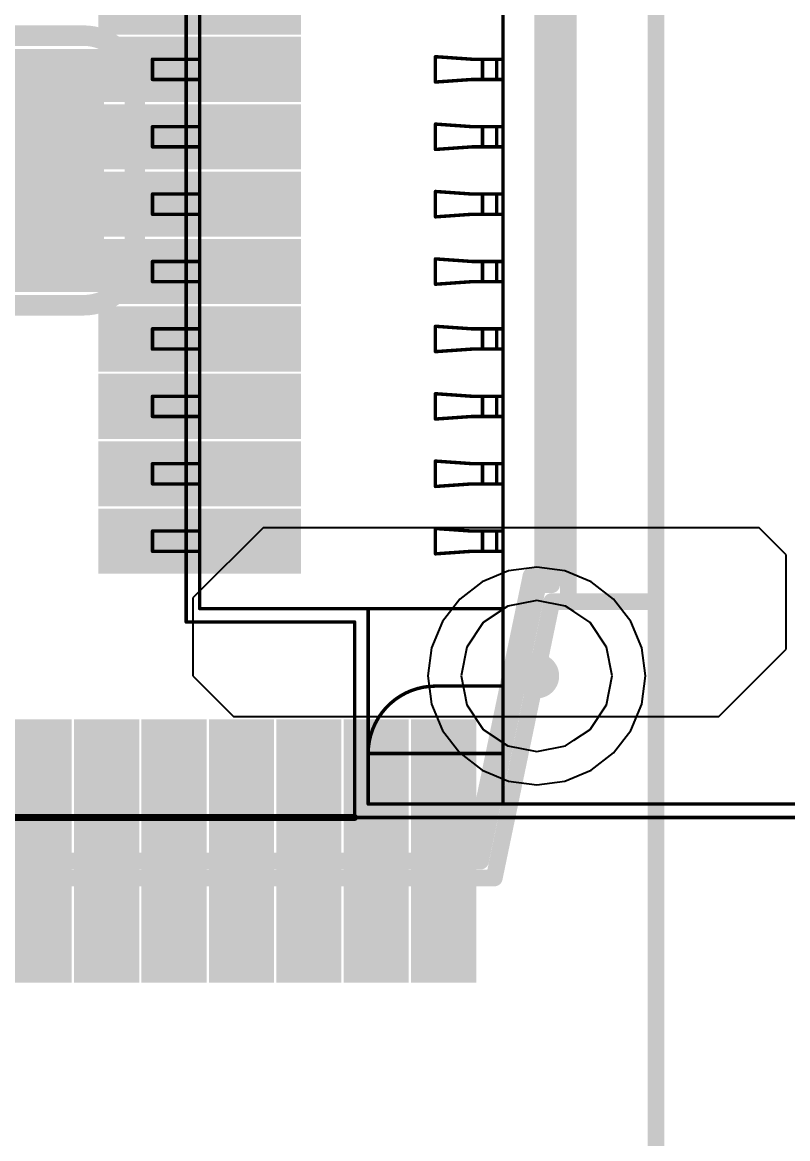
# Model space of a CAD drawing. Header units: millimetres. Extents: x 19.13 to 23.12, y 5.07 to 8.34.
# Drawn here: x 22.219 to 22.4425, y 6.5549 to 6.8809 of the extents above; entities that cross this region are included whole.
import ezdxf

# ---------------------------------------------------------------- set-up
doc = ezdxf.new("R2010")
doc.units = ezdxf.units.MM
doc.header["$MEASUREMENT"] = 0
for name, color, linetype in [('BottomLayer', 5, 'Continuous'), ('BottomPaste', 16, 'Continuous'), ('BottomSolder', 6, 'Continuous'), ('Mechanical10', 56, 'Continuous'), ('Mechanical15', 56, 'Continuous'), ('Mechanical20', 56, 'Continuous'), ('Mechanical6', 56, 'Continuous'), ('Mechanical8', 56, 'Continuous'), ('MidLayer1', 16, 'Continuous'), ('MidLayer2', 76, 'Continuous'), ('MidLayer3', 90, 'Continuous'), ('MidLayer4', 156, 'Continuous'), ('MultiLayer', 9, 'Continuous'), ('TopLayer', 1, 'Continuous'), ('TopOverlay', 2, 'Continuous'), ('TopPaste', 8, 'Continuous'), ('TopSolder', 216, 'Continuous')]:
    doc.layers.add(name, color=color, linetype=linetype)

# ---------------------------------------------------------------- blocks, each defined once
blk = doc.blocks.new('C1206_69')
at = {"layer": 'TopLayer'}
for points in [[(-0.073559, 0.031494), (-0.073559, -0.031494), (-0.018441, 0.031494), (-0.018441, -0.031494)], [(0.018441, 0.031494), (0.018441, -0.031494), (0.073559, 0.031494), (0.073559, -0.031494)]]:
    blk.add_solid(points, dxfattribs=at)
at = {"layer": 'TopOverlay', "const_width": 0.006}
for points in [[(-0.08661, 0.02437, -0.4142136), (-0.07161, 0.03937)], [(0.07161, 0.03937, -0.4142136), (0.08661, 0.02437)], [(-0.07161, -0.03937, -0.4142136), (-0.08661, -0.02437)], [(0.08661, -0.02437, -0.4142136), (0.07161, -0.03937)]]:
    blk.add_lwpolyline(points, format="xyb", dxfattribs=at)
for points in [[(-0.07161, 0.03937), (-0.014929, 0.03937)], [(0.01476, 0.03937), (0.07161, 0.03937)], [(-0.08661, -0.02437), (-0.08661, 0.02437)], [(0.08661, -0.02437), (0.08661, 0.02437)], [(-0.07161, -0.03937), (-0.014929, -0.03937)], [(0.01476, -0.03937), (0.07161, -0.03937)]]:
    blk.add_lwpolyline(points, dxfattribs=at)
at = {"layer": 'TopOverlay', "const_width": 0.003}
for points in [[(-0.07311, 0.03937, 1), (-0.07011, 0.03937, 1)], [(-0.07311, 0.03937, 1), (-0.07011, 0.03937, 1)], [(-0.016429, 0.03937, 1), (-0.013429, 0.03937, 1)], [(0.01326, 0.03937, 1), (0.01626, 0.03937, 1)], [(0.07011, 0.03937, 1), (0.07311, 0.03937, 1)], [(0.07011, 0.03937, 1), (0.07311, 0.03937, 1)], [(-0.08811, 0.02437, 1), (-0.08511, 0.02437, 1)], [(-0.08811, 0.02437, 1), (-0.08511, 0.02437, 1)], [(0.08511, 0.02437, 1), (0.08811, 0.02437, 1)], [(0.08511, 0.02437, 1), (0.08811, 0.02437, 1)], [(-0.08811, -0.02437, 1), (-0.08511, -0.02437, 1)], [(-0.08811, -0.02437, 1), (-0.08511, -0.02437, 1)], [(0.08511, -0.02437, 1), (0.08811, -0.02437, 1)], [(0.08511, -0.02437, 1), (0.08811, -0.02437, 1)], [(-0.07311, -0.03937, 1), (-0.07011, -0.03937, 1)], [(-0.07311, -0.03937, 1), (-0.07011, -0.03937, 1)], [(-0.016429, -0.03937, 1), (-0.013429, -0.03937, 1)], [(0.01326, -0.03937, 1), (0.01626, -0.03937, 1)], [(0.07011, -0.03937, 1), (0.07311, -0.03937, 1)], [(0.07011, -0.03937, 1), (0.07311, -0.03937, 1)]]:
    blk.add_lwpolyline(points, format="xyb", close=True, dxfattribs=at)
at = {"layer": 'TopPaste'}
for points in [[(-0.073559, 0.031494), (-0.073559, -0.031494), (-0.018441, 0.031494), (-0.018441, -0.031494)], [(0.018441, 0.031494), (0.018441, -0.031494), (0.073559, 0.031494), (0.073559, -0.031494)]]:
    blk.add_solid(points, dxfattribs=at)
at = {"layer": 'TopSolder'}
for points in [[(-0.077559, 0.035494), (-0.077559, -0.035494), (-0.014441, 0.035494), (-0.014441, -0.035494)], [(0.014441, 0.035494), (0.014441, -0.035494), (0.077559, 0.035494), (0.077559, -0.035494)]]:
    blk.add_solid(points, dxfattribs=at)
at = {"layer": 'Mechanical20'}
for s, p in [('1', (-0.06, -0.01)), ('2', (0.04, -0.01))]:
    blk.add_text(s, height=0.01, dxfattribs=at).set_placement(p)
blk = doc.blocks.new('CON_MINIPEX_075_SMT_RA_M2_KEYM_B_B_104')
at = {"layer": 'BottomLayer', "const_width": 0.00256}
blk.add_lwpolyline([(0.39242, 1.45866, 1), (0.39498, 1.45866, 1)], format="xyb", close=True, dxfattribs=at)
at = {"layer": 'BottomLayer'}
for points in [[(0.21102, 1.38583), (0.21102, 1.33465), (0.22205, 1.38583), (0.22205, 1.33465)], [(0.23071, 1.38583), (0.23071, 1.33465), (0.24173, 1.38583), (0.24173, 1.33465)], [(0.25039, 1.38583), (0.25039, 1.33465), (0.26142, 1.38583), (0.26142, 1.33465)], [(0.27008, 1.38583), (0.27008, 1.33465), (0.2811, 1.38583), (0.2811, 1.33465)], [(0.28976, 1.38583), (0.28976, 1.33465), (0.30079, 1.38583), (0.30079, 1.33465)], [(0.30945, 1.38583), (0.30945, 1.33465), (0.32047, 1.38583), (0.32047, 1.33465)], [(0.32913, 1.38583), (0.32913, 1.33465), (0.34016, 1.38583), (0.34016, 1.33465)], [(0.34882, 1.38583), (0.34882, 1.33465), (0.35984, 1.38583), (0.35984, 1.33465)]]:
    blk.add_solid(points, dxfattribs=at)
at = {"layer": 'BottomPaste'}
for points in [[(0.21102, 1.38583), (0.21102, 1.33465), (0.22205, 1.38583), (0.22205, 1.33465)], [(0.23071, 1.38583), (0.23071, 1.33465), (0.24173, 1.38583), (0.24173, 1.33465)], [(0.25039, 1.38583), (0.25039, 1.33465), (0.26142, 1.38583), (0.26142, 1.33465)], [(0.27008, 1.38583), (0.27008, 1.33465), (0.2811, 1.38583), (0.2811, 1.33465)], [(0.28976, 1.38583), (0.28976, 1.33465), (0.30079, 1.38583), (0.30079, 1.33465)], [(0.30945, 1.38583), (0.30945, 1.33465), (0.32047, 1.38583), (0.32047, 1.33465)], [(0.32913, 1.38583), (0.32913, 1.33465), (0.34016, 1.38583), (0.34016, 1.33465)], [(0.34882, 1.38583), (0.34882, 1.33465), (0.35984, 1.38583), (0.35984, 1.33465)]]:
    blk.add_solid(points, dxfattribs=at)
at = {"layer": 'BottomSolder', "const_width": 0.00656}
blk.add_lwpolyline([(0.39042, 1.45866, 1), (0.39698, 1.45866, 1)], format="xyb", close=True, dxfattribs=at)
at = {"layer": 'BottomSolder'}
for points in [[(0.18734, 1.38983), (0.18734, 1.33065), (0.20636, 1.38983), (0.20636, 1.33065)], [(0.20702, 1.38983), (0.20702, 1.33065), (0.22605, 1.38983), (0.22605, 1.33065)], [(0.22671, 1.38983), (0.22671, 1.33065), (0.24573, 1.38983), (0.24573, 1.33065)], [(0.24639, 1.38983), (0.24639, 1.33065), (0.26542, 1.38983), (0.26542, 1.33065)], [(0.26608, 1.38983), (0.26608, 1.33065), (0.2851, 1.38983), (0.2851, 1.33065)], [(0.28576, 1.38983), (0.28576, 1.33065), (0.30479, 1.38983), (0.30479, 1.33065)], [(0.30545, 1.38983), (0.30545, 1.33065), (0.32447, 1.38983), (0.32447, 1.33065)], [(0.32513, 1.38983), (0.32513, 1.33065), (0.34416, 1.38983), (0.34416, 1.33065)], [(0.34482, 1.38983), (0.34482, 1.33065), (0.36384, 1.38983), (0.36384, 1.33065)]]:
    blk.add_solid(points, dxfattribs=at)
at = {"layer": 'Mechanical15'}
for points, const_width in [([(0.43504, 1.66929), (0.43504, 1.40551)], 0.001), ([(0.4311, 1.66535), (0.4311, 1.40945)], 0.001), ([(-0.4311, 1.44882), (0.4311, 1.44882)], 0.001), ([(0.21358, 1.44882), (0.21358, 1.43976)], 0.001), ([(0.21949, 1.44882), (0.21949, 1.43976)], 0.001), ([(0.23327, 1.44882), (0.23327, 1.43976)], 0.001), ([(0.23917, 1.44882), (0.23917, 1.43976)], 0.001), ([(0.25295, 1.44882), (0.25295, 1.43976)], 0.001), ([(0.25886, 1.44882), (0.25886, 1.43976)], 0.001), ([(0.27264, 1.44882), (0.27264, 1.43976)], 0.001), ([(0.27854, 1.44882), (0.27854, 1.43976)], 0.001), ([(0.29232, 1.44882), (0.29232, 1.43976)], 0.001), ([(0.29823, 1.44882), (0.29823, 1.43976)], 0.001), ([(0.31201, 1.44882), (0.31201, 1.43976)], 0.001), ([(0.31791, 1.44882), (0.31791, 1.43976)], 0.001), ([(0.33169, 1.44882), (0.33169, 1.43976)], 0.001), ([(0.3376, 1.44882), (0.3376, 1.43976)], 0.001), ([(0.35138, 1.44882), (0.35138, 1.43976)], 0.001), ([(0.35728, 1.44882), (0.35728, 1.43976)], 0.001), ([(0.37402, 1.44882), (0.37402, 1.36024)], 0.001), ([(0.39665, 1.44882), (0.39665, 1.42913)], 0.001), ([(0.41634, 1.44882), (0.41634, 1.40945)], 0.001), ([(0.21358, 1.44697), (0.21949, 1.44697)], 0.001), ([(0.23327, 1.44697), (0.23917, 1.44697)], 0.001), ([(0.25295, 1.44697), (0.25886, 1.44697)], 0.001), ([(0.27264, 1.44697), (0.27854, 1.44697)], 0.001), ([(0.29232, 1.44697), (0.29823, 1.44697)], 0.001), ([(0.31201, 1.44697), (0.31791, 1.44697)], 0.001), ([(0.33169, 1.44697), (0.3376, 1.44697)], 0.001), ([(0.35138, 1.44697), (0.35728, 1.44697)], 0.001), ([(0.21358, 1.44283), (0.21949, 1.44283)], 0.001), ([(0.23327, 1.44283), (0.23917, 1.44283)], 0.001), ([(0.25295, 1.44283), (0.25886, 1.44283)], 0.001), ([(0.27264, 1.44283), (0.27854, 1.44283)], 0.001), ([(0.29232, 1.44283), (0.29823, 1.44283)], 0.001), ([(0.31201, 1.44283), (0.31791, 1.44283)], 0.001), ([(0.33169, 1.44283), (0.3376, 1.44283)], 0.001), ([(0.35138, 1.44283), (0.35728, 1.44283)], 0.001), ([(0.21358, 1.43976), (0.21283, 1.42909)], 0.001), ([(0.21949, 1.43976), (0.22024, 1.42909)], 0.001), ([(0.23327, 1.43976), (0.23252, 1.42909)], 0.001), ([(0.23917, 1.43976), (0.23992, 1.42909)], 0.001), ([(0.25295, 1.43976), (0.2522, 1.42909)], 0.001), ([(0.25886, 1.43976), (0.25961, 1.42909)], 0.001), ([(0.27264, 1.43976), (0.27189, 1.42909)], 0.001), ([(0.27854, 1.43976), (0.27929, 1.42909)], 0.001), ([(0.29232, 1.43976), (0.29157, 1.42909)], 0.001), ([(0.29823, 1.43976), (0.29898, 1.42909)], 0.001), ([(0.31201, 1.43976), (0.31126, 1.42909)], 0.001), ([(0.31791, 1.43976), (0.31866, 1.42909)], 0.001), ([(0.33169, 1.43976), (0.33094, 1.42909)], 0.001), ([(0.3376, 1.43976), (0.33835, 1.42909)], 0.001), ([(0.35138, 1.43976), (0.35063, 1.42909)], 0.001), ([(0.35728, 1.43976), (0.35803, 1.42909)], 0.001), ([(0.21283, 1.42909), (0.22024, 1.42909)], 0.001), ([(0.23252, 1.42909), (0.23992, 1.42909)], 0.001), ([(0.2522, 1.42909), (0.25961, 1.42909)], 0.001), ([(0.27189, 1.42909), (0.27929, 1.42909)], 0.001), ([(0.29157, 1.42909), (0.29898, 1.42909)], 0.001), ([(0.31126, 1.42909), (0.31866, 1.42909)], 0.001), ([(0.33094, 1.42909), (0.33835, 1.42909)], 0.001), ([(0.35063, 1.42909), (0.35803, 1.42909)], 0.001), ([(0.37402, 1.40945), (0.4311, 1.40945)], 0.001), ([(0.37795, 1.40551), (0.43504, 1.40551)], 0.001), ([(0.37795, 1.40551), (0.37795, 1.3563)], 0.001), ([(0.43504, 1.40551), (0.43504, -1.62205)], 0.00197), ([(-0.21476, 1.36024), (0.37402, 1.36024)], 0.001), ([(0.21358, 1.36024), (0.21358, 1.34646)], 0.001), ([(0.21949, 1.36024), (0.21949, 1.34646)], 0.001), ([(0.23327, 1.36024), (0.23327, 1.34646)], 0.001), ([(0.23917, 1.36024), (0.23917, 1.34646)], 0.001), ([(0.25295, 1.36024), (0.25295, 1.34646)], 0.001), ([(0.25886, 1.36024), (0.25886, 1.34646)], 0.001), ([(0.27264, 1.36024), (0.27264, 1.34646)], 0.001), ([(0.27854, 1.36024), (0.27854, 1.34646)], 0.001), ([(0.29232, 1.36024), (0.29232, 1.34646)], 0.001), ([(0.29823, 1.36024), (0.29823, 1.34646)], 0.001), ([(0.31201, 1.36024), (0.31201, 1.34646)], 0.001), ([(0.31791, 1.36024), (0.31791, 1.34646)], 0.001), ([(0.33169, 1.36024), (0.33169, 1.34646)], 0.001), ([(0.3376, 1.36024), (0.3376, 1.34646)], 0.001), ([(0.35138, 1.36024), (0.35138, 1.34646)], 0.001), ([(0.35728, 1.36024), (0.35728, 1.34646)], 0.001), ([(-0.37795, 1.3563), (0.37795, 1.3563)], 0.001), ([(0.21358, 1.34646), (0.21949, 1.34646)], 0.001), ([(0.23327, 1.34646), (0.23917, 1.34646)], 0.001), ([(0.25295, 1.34646), (0.25886, 1.34646)], 0.001), ([(0.27264, 1.34646), (0.27854, 1.34646)], 0.001), ([(0.29232, 1.34646), (0.29823, 1.34646)], 0.001), ([(0.31201, 1.34646), (0.31791, 1.34646)], 0.001), ([(0.33169, 1.34646), (0.3376, 1.34646)], 0.001), ([(0.35138, 1.34646), (0.35728, 1.34646)], 0.001)]:
    blk.add_lwpolyline(points, dxfattribs=dict(at, const_width=const_width))
for points, const_width in [([(0.21333, 1.44882, 1), (0.21383, 1.44882, 1)], 0.0005), ([(0.21924, 1.44882, 1), (0.21974, 1.44882, 1)], 0.0005), ([(0.23302, 1.44882, 1), (0.23352, 1.44882, 1)], 0.0005), ([(0.23892, 1.44882, 1), (0.23942, 1.44882, 1)], 0.0005), ([(0.2527, 1.44882, 1), (0.2532, 1.44882, 1)], 0.0005), ([(0.25861, 1.44882, 1), (0.25911, 1.44882, 1)], 0.0005), ([(0.27239, 1.44882, 1), (0.27289, 1.44882, 1)], 0.0005), ([(0.27829, 1.44882, 1), (0.27879, 1.44882, 1)], 0.0005), ([(0.29207, 1.44882, 1), (0.29257, 1.44882, 1)], 0.0005), ([(0.29798, 1.44882, 1), (0.29848, 1.44882, 1)], 0.0005), ([(0.31176, 1.44882, 1), (0.31226, 1.44882, 1)], 0.0005), ([(0.31766, 1.44882, 1), (0.31816, 1.44882, 1)], 0.0005), ([(0.33144, 1.44882, 1), (0.33194, 1.44882, 1)], 0.0005), ([(0.33735, 1.44882, 1), (0.33785, 1.44882, 1)], 0.0005), ([(0.35113, 1.44882, 1), (0.35163, 1.44882, 1)], 0.0005), ([(0.35703, 1.44882, 1), (0.35753, 1.44882, 1)], 0.0005), ([(0.37377, 1.44882, 1), (0.37427, 1.44882, 1)], 0.0005), ([(0.3964, 1.44882, 1), (0.3969, 1.44882, 1)], 0.0005), ([(0.41609, 1.44882, 1), (0.41659, 1.44882, 1)], 0.0005), ([(0.43085, 1.44882, 1), (0.43135, 1.44882, 1)], 0.0005), ([(0.21333, 1.44697, 1), (0.21383, 1.44697, 1)], 0.0005), ([(0.21924, 1.44697, 1), (0.21974, 1.44697, 1)], 0.0005), ([(0.23302, 1.44697, 1), (0.23352, 1.44697, 1)], 0.0005), ([(0.23892, 1.44697, 1), (0.23942, 1.44697, 1)], 0.0005), ([(0.2527, 1.44697, 1), (0.2532, 1.44697, 1)], 0.0005), ([(0.25861, 1.44697, 1), (0.25911, 1.44697, 1)], 0.0005), ([(0.27239, 1.44697, 1), (0.27289, 1.44697, 1)], 0.0005), ([(0.27829, 1.44697, 1), (0.27879, 1.44697, 1)], 0.0005), ([(0.29207, 1.44697, 1), (0.29257, 1.44697, 1)], 0.0005), ([(0.29798, 1.44697, 1), (0.29848, 1.44697, 1)], 0.0005), ([(0.31176, 1.44697, 1), (0.31226, 1.44697, 1)], 0.0005), ([(0.31766, 1.44697, 1), (0.31816, 1.44697, 1)], 0.0005), ([(0.33144, 1.44697, 1), (0.33194, 1.44697, 1)], 0.0005), ([(0.33735, 1.44697, 1), (0.33785, 1.44697, 1)], 0.0005), ([(0.35113, 1.44697, 1), (0.35163, 1.44697, 1)], 0.0005), ([(0.35703, 1.44697, 1), (0.35753, 1.44697, 1)], 0.0005), ([(0.21333, 1.44283, 1), (0.21383, 1.44283, 1)], 0.0005), ([(0.21924, 1.44283, 1), (0.21974, 1.44283, 1)], 0.0005), ([(0.23302, 1.44283, 1), (0.23352, 1.44283, 1)], 0.0005), ([(0.23892, 1.44283, 1), (0.23942, 1.44283, 1)], 0.0005), ([(0.2527, 1.44283, 1), (0.2532, 1.44283, 1)], 0.0005), ([(0.25861, 1.44283, 1), (0.25911, 1.44283, 1)], 0.0005), ([(0.27239, 1.44283, 1), (0.27289, 1.44283, 1)], 0.0005), ([(0.27829, 1.44283, 1), (0.27879, 1.44283, 1)], 0.0005), ([(0.29207, 1.44283, 1), (0.29257, 1.44283, 1)], 0.0005), ([(0.29798, 1.44283, 1), (0.29848, 1.44283, 1)], 0.0005), ([(0.31176, 1.44283, 1), (0.31226, 1.44283, 1)], 0.0005), ([(0.31766, 1.44283, 1), (0.31816, 1.44283, 1)], 0.0005), ([(0.33144, 1.44283, 1), (0.33194, 1.44283, 1)], 0.0005), ([(0.33735, 1.44283, 1), (0.33785, 1.44283, 1)], 0.0005), ([(0.35113, 1.44283, 1), (0.35163, 1.44283, 1)], 0.0005), ([(0.35703, 1.44283, 1), (0.35753, 1.44283, 1)], 0.0005), ([(0.21333, 1.43976, 1), (0.21383, 1.43976, 1)], 0.0005), ([(0.21333, 1.43976, 1), (0.21383, 1.43976, 1)], 0.0005), ([(0.21924, 1.43976, 1), (0.21974, 1.43976, 1)], 0.0005), ([(0.21924, 1.43976, 1), (0.21974, 1.43976, 1)], 0.0005), ([(0.23302, 1.43976, 1), (0.23352, 1.43976, 1)], 0.0005), ([(0.23302, 1.43976, 1), (0.23352, 1.43976, 1)], 0.0005), ([(0.23892, 1.43976, 1), (0.23942, 1.43976, 1)], 0.0005), ([(0.23892, 1.43976, 1), (0.23942, 1.43976, 1)], 0.0005), ([(0.2527, 1.43976, 1), (0.2532, 1.43976, 1)], 0.0005), ([(0.2527, 1.43976, 1), (0.2532, 1.43976, 1)], 0.0005), ([(0.25861, 1.43976, 1), (0.25911, 1.43976, 1)], 0.0005), ([(0.25861, 1.43976, 1), (0.25911, 1.43976, 1)], 0.0005), ([(0.27239, 1.43976, 1), (0.27289, 1.43976, 1)], 0.0005), ([(0.27239, 1.43976, 1), (0.27289, 1.43976, 1)], 0.0005), ([(0.27829, 1.43976, 1), (0.27879, 1.43976, 1)], 0.0005), ([(0.27829, 1.43976, 1), (0.27879, 1.43976, 1)], 0.0005), ([(0.29207, 1.43976, 1), (0.29257, 1.43976, 1)], 0.0005), ([(0.29207, 1.43976, 1), (0.29257, 1.43976, 1)], 0.0005), ([(0.29798, 1.43976, 1), (0.29848, 1.43976, 1)], 0.0005), ([(0.29798, 1.43976, 1), (0.29848, 1.43976, 1)], 0.0005), ([(0.31176, 1.43976, 1), (0.31226, 1.43976, 1)], 0.0005), ([(0.31176, 1.43976, 1), (0.31226, 1.43976, 1)], 0.0005), ([(0.31766, 1.43976, 1), (0.31816, 1.43976, 1)], 0.0005), ([(0.31766, 1.43976, 1), (0.31816, 1.43976, 1)], 0.0005), ([(0.33144, 1.43976, 1), (0.33194, 1.43976, 1)], 0.0005), ([(0.33144, 1.43976, 1), (0.33194, 1.43976, 1)], 0.0005), ([(0.33735, 1.43976, 1), (0.33785, 1.43976, 1)], 0.0005), ([(0.33735, 1.43976, 1), (0.33785, 1.43976, 1)], 0.0005), ([(0.35113, 1.43976, 1), (0.35163, 1.43976, 1)], 0.0005), ([(0.35113, 1.43976, 1), (0.35163, 1.43976, 1)], 0.0005), ([(0.35703, 1.43976, 1), (0.35753, 1.43976, 1)], 0.0005), ([(0.35703, 1.43976, 1), (0.35753, 1.43976, 1)], 0.0005), ([(0.21258, 1.42909, 1), (0.21308, 1.42909, 1)], 0.0005), ([(0.21258, 1.42909, 1), (0.21308, 1.42909, 1)], 0.0005), ([(0.21999, 1.42909, 1), (0.22049, 1.42909, 1)], 0.0005), ([(0.21999, 1.42909, 1), (0.22049, 1.42909, 1)], 0.0005), ([(0.23227, 1.42909, 1), (0.23277, 1.42909, 1)], 0.0005), ([(0.23227, 1.42909, 1), (0.23277, 1.42909, 1)], 0.0005), ([(0.23967, 1.42909, 1), (0.24017, 1.42909, 1)], 0.0005), ([(0.23967, 1.42909, 1), (0.24017, 1.42909, 1)], 0.0005), ([(0.25195, 1.42909, 1), (0.25245, 1.42909, 1)], 0.0005), ([(0.25195, 1.42909, 1), (0.25245, 1.42909, 1)], 0.0005), ([(0.25936, 1.42909, 1), (0.25986, 1.42909, 1)], 0.0005), ([(0.25936, 1.42909, 1), (0.25986, 1.42909, 1)], 0.0005), ([(0.27164, 1.42909, 1), (0.27214, 1.42909, 1)], 0.0005), ([(0.27164, 1.42909, 1), (0.27214, 1.42909, 1)], 0.0005), ([(0.27904, 1.42909, 1), (0.27954, 1.42909, 1)], 0.0005), ([(0.27904, 1.42909, 1), (0.27954, 1.42909, 1)], 0.0005), ([(0.29132, 1.42909, 1), (0.29182, 1.42909, 1)], 0.0005), ([(0.29132, 1.42909, 1), (0.29182, 1.42909, 1)], 0.0005), ([(0.29873, 1.42909, 1), (0.29923, 1.42909, 1)], 0.0005), ([(0.29873, 1.42909, 1), (0.29923, 1.42909, 1)], 0.0005), ([(0.31101, 1.42909, 1), (0.31151, 1.42909, 1)], 0.0005), ([(0.31101, 1.42909, 1), (0.31151, 1.42909, 1)], 0.0005), ([(0.31841, 1.42909, 1), (0.31891, 1.42909, 1)], 0.0005), ([(0.31841, 1.42909, 1), (0.31891, 1.42909, 1)], 0.0005), ([(0.33069, 1.42909, 1), (0.33119, 1.42909, 1)], 0.0005), ([(0.33069, 1.42909, 1), (0.33119, 1.42909, 1)], 0.0005), ([(0.3381, 1.42909, 1), (0.3386, 1.42909, 1)], 0.0005), ([(0.3381, 1.42909, 1), (0.3386, 1.42909, 1)], 0.0005), ([(0.35038, 1.42909, 1), (0.35088, 1.42909, 1)], 0.0005), ([(0.35038, 1.42909, 1), (0.35088, 1.42909, 1)], 0.0005), ([(0.35778, 1.42909, 1), (0.35828, 1.42909, 1)], 0.0005), ([(0.35778, 1.42909, 1), (0.35828, 1.42909, 1)], 0.0005), ([(0.3964, 1.42913, 1), (0.3969, 1.42913, 1)], 0.0005), ([(0.3964, 1.42913, 1), (0.3969, 1.42913, 1)], 0.0005), ([(0.37377, 1.40945, 1), (0.37427, 1.40945, 1)], 0.0005), ([(0.41609, 1.40945, 1), (0.41659, 1.40945, 1)], 0.0005), ([(0.41609, 1.40945, 1), (0.41659, 1.40945, 1)], 0.0005), ([(0.43085, 1.40945, 1), (0.43135, 1.40945, 1)], 0.0005), ([(0.43085, 1.40945, 1), (0.43135, 1.40945, 1)], 0.0005), ([(0.3777, 1.40551, 1), (0.3782, 1.40551, 1)], 0.0005), ([(0.3777, 1.40551, 1), (0.3782, 1.40551, 1)], 0.0005), ([(0.43455, 1.40551, 1), (0.43553, 1.40551, 1)], 0.000984), ([(0.43479, 1.40551, 1), (0.43529, 1.40551, 1)], 0.0005), ([(0.43479, 1.40551, 1), (0.43529, 1.40551, 1)], 0.0005), ([(0.21333, 1.36024, 1), (0.21383, 1.36024, 1)], 0.0005), ([(0.21924, 1.36024, 1), (0.21974, 1.36024, 1)], 0.0005), ([(0.23302, 1.36024, 1), (0.23352, 1.36024, 1)], 0.0005), ([(0.23892, 1.36024, 1), (0.23942, 1.36024, 1)], 0.0005), ([(0.2527, 1.36024, 1), (0.2532, 1.36024, 1)], 0.0005), ([(0.25861, 1.36024, 1), (0.25911, 1.36024, 1)], 0.0005), ([(0.27239, 1.36024, 1), (0.27289, 1.36024, 1)], 0.0005), ([(0.27829, 1.36024, 1), (0.27879, 1.36024, 1)], 0.0005), ([(0.29207, 1.36024, 1), (0.29257, 1.36024, 1)], 0.0005), ([(0.29798, 1.36024, 1), (0.29848, 1.36024, 1)], 0.0005), ([(0.31176, 1.36024, 1), (0.31226, 1.36024, 1)], 0.0005), ([(0.31766, 1.36024, 1), (0.31816, 1.36024, 1)], 0.0005), ([(0.33144, 1.36024, 1), (0.33194, 1.36024, 1)], 0.0005), ([(0.33735, 1.36024, 1), (0.33785, 1.36024, 1)], 0.0005), ([(0.35113, 1.36024, 1), (0.35163, 1.36024, 1)], 0.0005), ([(0.35703, 1.36024, 1), (0.35753, 1.36024, 1)], 0.0005), ([(0.37377, 1.36024, 1), (0.37427, 1.36024, 1)], 0.0005), ([(0.37377, 1.36024, 1), (0.37427, 1.36024, 1)], 0.0005), ([(0.3777, 1.3563, 1), (0.3782, 1.3563, 1)], 0.0005), ([(0.3777, 1.3563, 1), (0.3782, 1.3563, 1)], 0.0005), ([(0.21333, 1.34646, 1), (0.21383, 1.34646, 1)], 0.0005), ([(0.21333, 1.34646, 1), (0.21383, 1.34646, 1)], 0.0005), ([(0.21924, 1.34646, 1), (0.21974, 1.34646, 1)], 0.0005), ([(0.21924, 1.34646, 1), (0.21974, 1.34646, 1)], 0.0005), ([(0.23302, 1.34646, 1), (0.23352, 1.34646, 1)], 0.0005), ([(0.23302, 1.34646, 1), (0.23352, 1.34646, 1)], 0.0005), ([(0.23892, 1.34646, 1), (0.23942, 1.34646, 1)], 0.0005), ([(0.23892, 1.34646, 1), (0.23942, 1.34646, 1)], 0.0005), ([(0.2527, 1.34646, 1), (0.2532, 1.34646, 1)], 0.0005), ([(0.2527, 1.34646, 1), (0.2532, 1.34646, 1)], 0.0005), ([(0.25861, 1.34646, 1), (0.25911, 1.34646, 1)], 0.0005), ([(0.25861, 1.34646, 1), (0.25911, 1.34646, 1)], 0.0005), ([(0.27239, 1.34646, 1), (0.27289, 1.34646, 1)], 0.0005), ([(0.27239, 1.34646, 1), (0.27289, 1.34646, 1)], 0.0005), ([(0.27829, 1.34646, 1), (0.27879, 1.34646, 1)], 0.0005), ([(0.27829, 1.34646, 1), (0.27879, 1.34646, 1)], 0.0005), ([(0.29207, 1.34646, 1), (0.29257, 1.34646, 1)], 0.0005), ([(0.29207, 1.34646, 1), (0.29257, 1.34646, 1)], 0.0005), ([(0.29798, 1.34646, 1), (0.29848, 1.34646, 1)], 0.0005), ([(0.29798, 1.34646, 1), (0.29848, 1.34646, 1)], 0.0005), ([(0.31176, 1.34646, 1), (0.31226, 1.34646, 1)], 0.0005), ([(0.31176, 1.34646, 1), (0.31226, 1.34646, 1)], 0.0005), ([(0.31766, 1.34646, 1), (0.31816, 1.34646, 1)], 0.0005), ([(0.31766, 1.34646, 1), (0.31816, 1.34646, 1)], 0.0005), ([(0.33144, 1.34646, 1), (0.33194, 1.34646, 1)], 0.0005), ([(0.33144, 1.34646, 1), (0.33194, 1.34646, 1)], 0.0005), ([(0.33735, 1.34646, 1), (0.33785, 1.34646, 1)], 0.0005), ([(0.33735, 1.34646, 1), (0.33785, 1.34646, 1)], 0.0005), ([(0.35113, 1.34646, 1), (0.35163, 1.34646, 1)], 0.0005), ([(0.35113, 1.34646, 1), (0.35163, 1.34646, 1)], 0.0005), ([(0.35703, 1.34646, 1), (0.35753, 1.34646, 1)], 0.0005), ([(0.35703, 1.34646, 1), (0.35753, 1.34646, 1)], 0.0005)]:
    blk.add_lwpolyline(points, format="xyb", close=True, dxfattribs=dict(at, const_width=const_width))
at = {"layer": 'Mechanical15', "const_width": 0.001}
blk.add_lwpolyline([(0.41634, 1.40945, -0.414214), (0.39665, 1.42913)], format="xyb", dxfattribs=at)
at = {"layer": 'Mechanical6'}
for p, q in [((0.3937, 1.48074), (0.38525, 1.47906)), ((0.40215, 1.47906), (0.3937, 1.48074)), ((0.38525, 1.47906), (0.37809, 1.47427)), ((0.40931, 1.47427), (0.40215, 1.47906)), ((0.37809, 1.47427), (0.37491, 1.46951)), ((0.41249, 1.46951), (0.40931, 1.47427)), ((0.37491, 1.46951), (0.3733, 1.46711)), ((0.4141, 1.46711), (0.41249, 1.46951)), ((0.3733, 1.46711), (0.37162, 1.45866)), ((0.41578, 1.45866), (0.4141, 1.46711)), ((0.37162, 1.45866), (0.3733, 1.45021)), ((0.4141, 1.45021), (0.41578, 1.45866)), ((0.3733, 1.45021), (0.37809, 1.44305)), ((0.40931, 1.44305), (0.4141, 1.45021)), ((0.37809, 1.44305), (0.38525, 1.43826)), ((0.40215, 1.43826), (0.40931, 1.44305)), ((0.38525, 1.43826), (0.3937, 1.43658)), ((0.3937, 1.43658), (0.40215, 1.43826))]:
    blk.add_line(p, q, dxfattribs=at)
at = {"layer": 'Mechanical8'}
for p, q in [((0.3937, 1.49043), (0.38548, 1.48935)), ((0.40192, 1.48935), (0.3937, 1.49043)), ((0.38548, 1.48935), (0.37782, 1.48617)), ((0.40958, 1.48617), (0.40192, 1.48935)), ((0.37782, 1.48617), (0.37124, 1.48112)), ((0.41616, 1.48112), (0.40958, 1.48617)), ((0.37124, 1.48112), (0.36619, 1.47455)), ((0.42121, 1.47455), (0.41616, 1.48112)), ((0.36619, 1.47455), (0.36302, 1.46688)), ((0.42439, 1.46688), (0.42121, 1.47455)), ((0.36302, 1.46688), (0.36193, 1.45866)), ((0.42547, 1.45866), (0.42439, 1.46688)), ((0.36193, 1.45866), (0.36302, 1.45044)), ((0.42439, 1.45044), (0.42547, 1.45866)), ((0.36302, 1.45044), (0.36619, 1.44278)), ((0.42121, 1.44278), (0.42439, 1.45044)), ((0.36619, 1.44278), (0.37124, 1.4362)), ((0.41616, 1.4362), (0.42121, 1.44278)), ((0.37124, 1.4362), (0.37782, 1.43115)), ((0.40958, 1.43115), (0.41616, 1.4362)), ((0.37782, 1.43115), (0.38548, 1.42798)), ((0.40192, 1.42798), (0.40958, 1.43115)), ((0.38548, 1.42798), (0.3937, 1.42689)), ((0.3937, 1.42689), (0.40192, 1.42798))]:
    blk.add_line(p, q, dxfattribs=at)
at = {"layer": 'MidLayer1', "const_width": 0.00256}
blk.add_lwpolyline([(0.39242, 1.45866, 1), (0.39498, 1.45866, 1)], format="xyb", close=True, dxfattribs=at)
at = {"layer": 'MidLayer2', "const_width": 0.00256}
blk.add_lwpolyline([(0.39242, 1.45866, 1), (0.39498, 1.45866, 1)], format="xyb", close=True, dxfattribs=at)
at = {"layer": 'MidLayer3', "const_width": 0.00256}
blk.add_lwpolyline([(0.39242, 1.45866, 1), (0.39498, 1.45866, 1)], format="xyb", close=True, dxfattribs=at)
at = {"layer": 'MidLayer4', "const_width": 0.00256}
blk.add_lwpolyline([(0.39242, 1.45866, 1), (0.39498, 1.45866, 1)], format="xyb", close=True, dxfattribs=at)
at = {"layer": 'MultiLayer', "const_width": 0.00256}
blk.add_lwpolyline([(0.39242, 1.45866, 1), (0.39498, 1.45866, 1)], format="xyb", close=True, dxfattribs=at)
at = {"layer": 'TopLayer', "const_width": 0.00256}
blk.add_lwpolyline([(0.39242, 1.45866, 1), (0.39498, 1.45866, 1)], format="xyb", close=True, dxfattribs=at)
at = {"layer": 'TopSolder', "const_width": 0.00656}
blk.add_lwpolyline([(0.39042, 1.45866, 1), (0.39698, 1.45866, 1)], format="xyb", close=True, dxfattribs=at)
blk = doc.blocks.new('CON_SODIMM_260_SMT_RA_F_P005_484')
at = {"layer": 'Mechanical10', "const_width": 0.00491}
for points in [[(-1.37598, 0.18035), (-1.37598, -0.27909)], [(-1.32874, 0.00197), (-1.34555, -0.07874)], [(1.32874, 0.00197), (-1.32874, 0.00197)], [(-1.31634, 0.00197), (-1.31634, -0.01732)], [(-1.31161, 0.00197), (-1.31161, -0.01732)], [(-1.29665, 0.00197), (-1.29665, -0.01732)], [(-1.29193, 0.00197), (-1.29193, -0.01732)], [(-1.27697, 0.00197), (-1.27697, -0.01732)], [(-1.27224, 0.00197), (-1.27224, -0.01732)], [(-1.25728, 0.00197), (-1.25728, -0.01732)], [(-1.25256, 0.00197), (-1.25256, -0.01732)], [(-1.2376, 0.00197), (-1.2376, -0.01732)], [(-1.23287, 0.00197), (-1.23287, -0.01732)], [(-1.21791, 0.00197), (-1.21791, -0.01732)], [(-1.21319, 0.00197), (-1.21319, -0.01732)], [(-1.19823, 0.00197), (-1.19823, -0.01732)], [(-1.1935, 0.00197), (-1.1935, -0.01732)], [(-1.32472, -0.00295), (-1.34154, -0.08366)], [(1.32472, -0.00295), (-1.32472, -0.00295)], [(-1.31161, -0.01732), (-1.31634, -0.01732)], [(-1.29193, -0.01732), (-1.29665, -0.01732)], [(-1.27224, -0.01732), (-1.27697, -0.01732)], [(-1.25256, -0.01732), (-1.25728, -0.01732)], [(-1.23287, -0.01732), (-1.2376, -0.01732)], [(-1.21319, -0.01732), (-1.21791, -0.01732)], [(-1.1935, -0.01732), (-1.19823, -0.01732)], [(-1.34555, -0.07874), (-1.37598, -0.07874)], [(-1.35039, -0.07874), (-1.35039, -0.30441)], [(-1.34154, -0.08366), (-1.34547, -0.08366)], [(-1.34547, -0.08366), (-1.34547, -0.30512)]]:
    blk.add_lwpolyline(points, dxfattribs=at)
at = {"layer": 'Mechanical10', "const_width": 0.00246}
for points in [[(-1.32997, 0.00197, 1), (-1.32751, 0.00197, 1)], [(-1.32997, 0.00197, 1), (-1.32751, 0.00197, 1)], [(-1.31757, 0.00197, 1), (-1.31511, 0.00197, 1)], [(-1.31284, 0.00197, 1), (-1.31039, 0.00197, 1)], [(-1.29788, 0.00197, 1), (-1.29543, 0.00197, 1)], [(-1.29316, 0.00197, 1), (-1.2907, 0.00197, 1)], [(-1.2782, 0.00197, 1), (-1.27574, 0.00197, 1)], [(-1.27347, 0.00197, 1), (-1.27102, 0.00197, 1)], [(-1.25851, 0.00197, 1), (-1.25606, 0.00197, 1)], [(-1.25379, 0.00197, 1), (-1.25133, 0.00197, 1)], [(-1.23883, 0.00197, 1), (-1.23637, 0.00197, 1)], [(-1.2341, 0.00197, 1), (-1.23165, 0.00197, 1)], [(-1.21914, 0.00197, 1), (-1.21669, 0.00197, 1)], [(-1.21442, 0.00197, 1), (-1.21196, 0.00197, 1)], [(-1.19946, 0.00197, 1), (-1.197, 0.00197, 1)], [(-1.19473, 0.00197, 1), (-1.19228, 0.00197, 1)], [(-1.32595, -0.00295, 1), (-1.3235, -0.00295, 1)], [(-1.32595, -0.00295, 1), (-1.3235, -0.00295, 1)], [(-1.31757, -0.01732, 1), (-1.31511, -0.01732, 1)], [(-1.31757, -0.01732, 1), (-1.31511, -0.01732, 1)], [(-1.31284, -0.01732, 1), (-1.31039, -0.01732, 1)], [(-1.31284, -0.01732, 1), (-1.31039, -0.01732, 1)], [(-1.29788, -0.01732, 1), (-1.29543, -0.01732, 1)], [(-1.29788, -0.01732, 1), (-1.29543, -0.01732, 1)], [(-1.29316, -0.01732, 1), (-1.2907, -0.01732, 1)], [(-1.29316, -0.01732, 1), (-1.2907, -0.01732, 1)], [(-1.2782, -0.01732, 1), (-1.27574, -0.01732, 1)], [(-1.2782, -0.01732, 1), (-1.27574, -0.01732, 1)], [(-1.27347, -0.01732, 1), (-1.27102, -0.01732, 1)], [(-1.27347, -0.01732, 1), (-1.27102, -0.01732, 1)], [(-1.25851, -0.01732, 1), (-1.25606, -0.01732, 1)], [(-1.25851, -0.01732, 1), (-1.25606, -0.01732, 1)], [(-1.25379, -0.01732, 1), (-1.25133, -0.01732, 1)], [(-1.25379, -0.01732, 1), (-1.25133, -0.01732, 1)], [(-1.23883, -0.01732, 1), (-1.23637, -0.01732, 1)], [(-1.23883, -0.01732, 1), (-1.23637, -0.01732, 1)], [(-1.2341, -0.01732, 1), (-1.23165, -0.01732, 1)], [(-1.2341, -0.01732, 1), (-1.23165, -0.01732, 1)], [(-1.21914, -0.01732, 1), (-1.21669, -0.01732, 1)], [(-1.21914, -0.01732, 1), (-1.21669, -0.01732, 1)], [(-1.21442, -0.01732, 1), (-1.21196, -0.01732, 1)], [(-1.21442, -0.01732, 1), (-1.21196, -0.01732, 1)], [(-1.19946, -0.01732, 1), (-1.197, -0.01732, 1)], [(-1.19946, -0.01732, 1), (-1.197, -0.01732, 1)], [(-1.19473, -0.01732, 1), (-1.19228, -0.01732, 1)], [(-1.19473, -0.01732, 1), (-1.19228, -0.01732, 1)], [(-1.37721, -0.07874, 1), (-1.37476, -0.07874, 1)], [(-1.35162, -0.07874, 1), (-1.34917, -0.07874, 1)], [(-1.34678, -0.07874, 1), (-1.34432, -0.07874, 1)], [(-1.34678, -0.07874, 1), (-1.34432, -0.07874, 1)], [(-1.3467, -0.08366, 1), (-1.34424, -0.08366, 1)], [(-1.3467, -0.08366, 1), (-1.34424, -0.08366, 1)], [(-1.34276, -0.08366, 1), (-1.34031, -0.08366, 1)], [(-1.34276, -0.08366, 1), (-1.34031, -0.08366, 1)]]:
    blk.add_lwpolyline(points, format="xyb", close=True, dxfattribs=at)
at = {"layer": 'TopLayer'}
for points in [[(-1.30846, 0.02854), (-1.31949, 0.02854), (-1.30846, -0.04035), (-1.31949, -0.04035)], [(-1.28878, 0.02854), (-1.2998, 0.02854), (-1.28878, -0.04035), (-1.2998, -0.04035)], [(-1.26909, 0.02854), (-1.28012, 0.02854), (-1.26909, -0.04035), (-1.28012, -0.04035)], [(-1.24941, 0.02854), (-1.26043, 0.02854), (-1.24941, -0.04035), (-1.26043, -0.04035)], [(-1.22972, 0.02854), (-1.24075, 0.02854), (-1.22972, -0.04035), (-1.24075, -0.04035)], [(-1.21004, 0.02854), (-1.22106, 0.02854), (-1.21004, -0.04035), (-1.22106, -0.04035)], [(-1.19035, 0.02854), (-1.20138, 0.02854), (-1.19035, -0.04035), (-1.20138, -0.04035)]]:
    blk.add_solid(points, dxfattribs=at)
at = {"layer": 'TopOverlay', "const_width": 0.00491}
for points in [[(-1.32268, -0.00551), (-1.33949, -0.08622)], [(-1.32224, -0.00551), (-1.32268, -0.00551)], [(-1.34291, -0.08622), (-1.34291, -0.27209)], [(-1.33949, -0.08622), (-1.34291, -0.08622)]]:
    blk.add_lwpolyline(points, dxfattribs=at)
at = {"layer": 'TopOverlay', "const_width": 0.00246}
for points in [[(-1.3239, -0.00551, 1), (-1.32145, -0.00551, 1)], [(-1.3239, -0.00551, 1), (-1.32145, -0.00551, 1)], [(-1.32347, -0.00551, 1), (-1.32102, -0.00551, 1)], [(-1.34414, -0.08622, 1), (-1.34169, -0.08622, 1)], [(-1.34414, -0.08622, 1), (-1.34169, -0.08622, 1)], [(-1.34072, -0.08622, 1), (-1.33826, -0.08622, 1)], [(-1.34072, -0.08622, 1), (-1.33826, -0.08622, 1)]]:
    blk.add_lwpolyline(points, format="xyb", close=True, dxfattribs=at)
at = {"layer": 'TopPaste'}
for points in [[(-1.30846, 0.02854), (-1.31949, 0.02854), (-1.30846, -0.04035), (-1.31949, -0.04035)], [(-1.28878, 0.02854), (-1.2998, 0.02854), (-1.28878, -0.04035), (-1.2998, -0.04035)], [(-1.26909, 0.02854), (-1.28012, 0.02854), (-1.26909, -0.04035), (-1.28012, -0.04035)], [(-1.24941, 0.02854), (-1.26043, 0.02854), (-1.24941, -0.04035), (-1.26043, -0.04035)], [(-1.22972, 0.02854), (-1.24075, 0.02854), (-1.22972, -0.04035), (-1.24075, -0.04035)], [(-1.21004, 0.02854), (-1.22106, 0.02854), (-1.21004, -0.04035), (-1.22106, -0.04035)], [(-1.19035, 0.02854), (-1.20138, 0.02854), (-1.19035, -0.04035), (-1.20138, -0.04035)]]:
    blk.add_solid(points, dxfattribs=at)
at = {"layer": 'TopSolder'}
for points in [[(-1.30446, 0.03254), (-1.32349, 0.03254), (-1.30446, -0.04435), (-1.32349, -0.04435)], [(-1.28478, 0.03254), (-1.3038, 0.03254), (-1.28478, -0.04435), (-1.3038, -0.04435)], [(-1.26509, 0.03254), (-1.28412, 0.03254), (-1.26509, -0.04435), (-1.28412, -0.04435)], [(-1.24541, 0.03254), (-1.26443, 0.03254), (-1.24541, -0.04435), (-1.26443, -0.04435)], [(-1.22572, 0.03254), (-1.24475, 0.03254), (-1.22572, -0.04435), (-1.24475, -0.04435)], [(-1.20604, 0.03254), (-1.22506, 0.03254), (-1.20604, -0.04435), (-1.22506, -0.04435)], [(-1.18635, 0.03254), (-1.20538, 0.03254), (-1.18635, -0.04435), (-1.20538, -0.04435)]]:
    blk.add_solid(points, dxfattribs=at)

msp = doc.modelspace()

# ---------------------------------------------------------------- linework, layer by layer
at = {"layer": 'TopLayer'}
for p, q in [((22.28932, 6.73335), (22.26885, 6.71287)), ((22.4342, 6.73335), (22.28932, 6.73335)), ((22.44207, 6.72547), (22.4342, 6.73335)), ((22.44207, 6.69791), (22.44207, 6.72547)), ((22.26885, 6.71287), (22.26885, 6.69004)), ((22.42239, 6.67823), (22.44207, 6.69791)), ((22.26885, 6.69004), (22.28066, 6.67823)), ((22.28066, 6.67823), (22.42239, 6.67823))]:
    msp.add_line(p, q, dxfattribs=at)

# ---------------------------------------------------------------- block references
for name, p, rotation in [('CON_SODIMM_260_SMT_RA_F_P005_484', (21.0281, 6.63303), 180), ('CON_MINIPEX_075_SMT_RA_M2_KEYM_B_B_104', (20.91058, 7.08374), 270), ('C1206_69', (22.1653, 6.83768), 360)]:
    msp.add_blockref(name, p, dxfattribs=dict(rotation=rotation))

doc.saveas('drawing.dxf')
